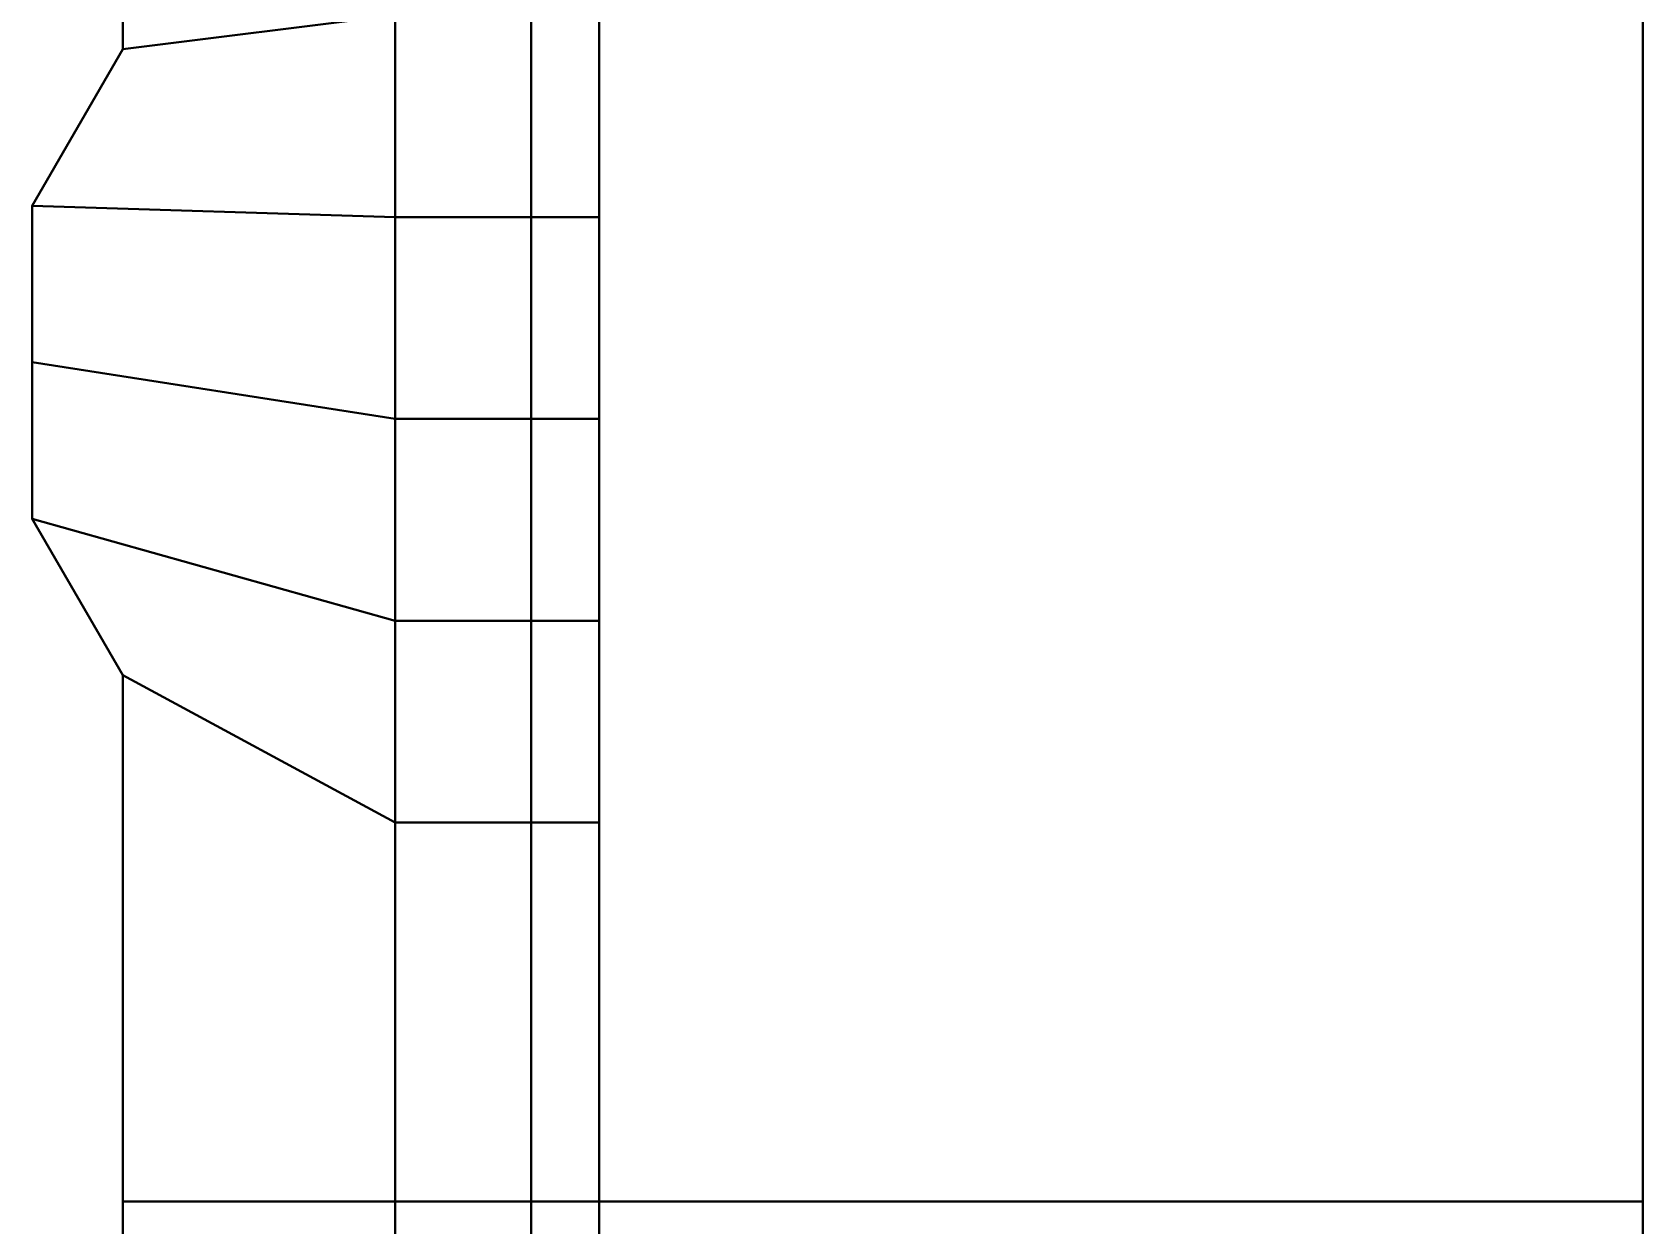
# Model space of a CAD drawing. Header units: millimetres. Extents: x -40.9 to 0, y -39.3 to 53.8.
# Drawn here: x -35.5 to 0, y -16.48 to 9.78 of the extents above; entities that cross this region are included whole.
import ezdxf

# ---------------------------------------------------------------- set-up
doc = ezdxf.new("R2010")
doc.units = ezdxf.units.MM
doc.layers.add('CUBE2', color=7, linetype='Continuous')
doc.styles.add('Annotative', font='arial.ttf')

msp = doc.modelspace()

# ---------------------------------------------------------------- hatches: boundary and pattern name
at = {"extrusion": (1, 0, 0)}
h = msp.add_hatch(color=256, dxfattribs=at)
h.dxf.hatch_style = 1
h.paths.add_polyline_path([(-39.253, 17.966), (-32.493, 17.966), (-32.493, 15.466), (-29.493, 15.466), (-29.493, 17.966), (-27.993, 17.966), (-27.993, 5.966), (-15.993, 5.966), (-15.993, -8.034), (31.007, -8.034), (31.007, 17.966), (32.507, 17.966), (32.507, 15.466), (35.507, 15.466), (35.507, 17.966), (53.767, 17.966), (53.767, -14.034), (-39.253, -14.034)])

# ---------------------------------------------------------------- linework, layer by layer
at = {"extrusion": (1, 0, 0), "elevation": 0}
msp.add_lwpolyline([(-39.253, 17.966), (-32.493, 17.966), (-32.493, 15.466), (-29.493, 15.466), (-29.493, 17.966), (-27.993, 17.966), (-27.993, 5.966), (-15.993, 5.966), (-15.993, -8.034), (31.007, -8.034), (31.007, 17.966), (32.507, 17.966), (32.507, 15.466), (35.507, 15.466), (35.507, 17.966), (53.767, 17.966), (53.767, -14.034), (-39.253, -14.034)], close=True, dxfattribs=at)
at = {"layer": 'CUBE2'}
for points, invisible_edges in [([(-27.5, 8.757, 17.966), (-27.5, 31.007, 17.966), (-33.5, 19.06, 17.966)], 14), ([(-27.5, 31.007, 15.466), (-27.5, 8.757, 15.466), (-24.5, 24.007, 15.466)], 14), ([(-27.5, 8.757, 17.966), (-27.5, 8.757, 15.466), (-27.5, 31.007, 17.966)], 3), ([(-27.5, 8.757, 15.466), (-27.5, 31.007, 15.466), (-27.5, 31.007, 17.966)], 12), ([(0, 31.007, -14.034), (0, -15.993, -14.034), (-23, 5.71, -14.034)], 14), ([(0, 31.007, -14.034), (-23, 5.71, -14.034), (-23, 10.16, -14.034)], 13), ([(-23, 10.41, -8.034), (-23, 6.66, -8.034), (0, 31.007, -8.034)], 14), ([(-23, 6.66, -8.034), (0, -15.993, -8.034), (0, 31.007, -8.034)], 13), ([(-27.5, 8.757, 15.466), (-24.5, -15.993, 15.466), (-24.5, 24.007, 15.466)], 13), ([(-23, 1.34, 17.966), (-23, 24.007, 17.966), (-24.5, 5.257, 17.966)], 14), ([(-23, 24.007, 17.966), (-24.5, 24.007, 17.966), (-24.5, 5.257, 17.966)], 12), ([(-24.5, -15.993, 15.466), (-24.5, 24.007, 15.466), (-24.5, 24.007, 15.466)], 12), ([(-24.5, -15.993, 15.466), (-24.5, 24.007, 15.466), (-24.5, -15.993, 15.466)], 1), ([(-24.5, 5.257, 17.966), (-24.5, 24.007, 17.966), (-24.5, 24.007, 15.466)], 12), ([(-24.5, 5.257, 17.966), (-24.5, 24.007, 15.466), (-24.5, -15.993, 15.466)], 13), ([(-23, 5.257, 5.966), (-23, 24.007, 5.966), (-23, 24.007, 15.466)], 12), ([(-23, 5.257, 5.966), (-23, 24.007, 15.466), (-23, -15.993, 15.466)], 13), ([(-23, 14.16, -8.034), (-23, 24.007, 5.966), (-23, 5.257, 5.966)], 13), ([(-23, -15.993, 15.466), (-23, 24.007, 15.466), (-23, 24.007, 15.466)], 12), ([(-23, 24.007, 15.466), (-23, 1.34, 15.466), (-23, -15.993, 15.466)], 12), ([(-23, -15.993, 15.466), (-23, -15.993, 15.466), (-23, 24.007, 15.466)], 14), ([(-23, 24.007, 17.966), (-23, 1.34, 17.966), (-23, 1.34, 15.466)], 12), ([(-23, 1.34, 15.466), (-23, 24.007, 15.466), (-23, 24.007, 17.966)], 12), ([(-27.5, 8.757, 17.966), (-33.5, 19.06, 17.966), (-33.5, 14.61, 17.966)], 13), ([(-33.5, 14.61, 17.966), (-33.5, 9.41, 17.966), (-27.5, 8.757, 17.966)], 14), ([(-33.5, 14.61, -14.034), (-27.5, 10.16, -14.034), (-33.5, 9.41, -14.034)], 1), ([(-33.5, 9.41, -14.034), (-33.5, 9.41, -10.034), (-33.5, 14.61, -10.034)], 12), ([(-33.5, 14.61, -10.034), (-33.5, 14.61, -14.034), (-33.5, 9.41, -14.034)], 12), ([(-33.5, 9.41, -10.034), (-33.5, 9.41, -6.034), (-33.5, 14.61, -6.034)], 12), ([(-33.5, 14.61, -6.034), (-33.5, 14.61, -10.034), (-33.5, 9.41, -10.034)], 12), ([(-33.5, 9.41, -2.034), (-33.5, 14.61, -2.034), (-33.5, 14.61, -6.034)], 12), ([(-33.5, 14.61, -6.034), (-33.5, 9.41, -6.034), (-33.5, 9.41, -2.034)], 12), ([(-33.5, 9.41, -2.034), (-33.5, 9.41, 1.966), (-33.5, 14.61, 1.966)], 12), ([(-33.5, 14.61, 1.966), (-33.5, 14.61, -2.034), (-33.5, 9.41, -2.034)], 12), ([(-33.5, 9.41, 1.966), (-33.5, 9.41, 5.966), (-33.5, 14.61, 5.966)], 12), ([(-33.5, 14.61, 5.966), (-33.5, 14.61, 1.966), (-33.5, 9.41, 1.966)], 12), ([(-33.5, 9.41, 9.966), (-33.5, 14.61, 9.966), (-33.5, 14.61, 5.966)], 12), ([(-33.5, 14.61, 5.966), (-33.5, 9.41, 5.966), (-33.5, 9.41, 9.966)], 12), ([(-33.5, 9.41, 9.966), (-33.5, 9.41, 13.966), (-33.5, 14.61, 13.966)], 12), ([(-33.5, 14.61, 13.966), (-33.5, 14.61, 9.966), (-33.5, 9.41, 9.966)], 12), ([(-33.5, 9.41, 13.966), (-33.5, 9.41, 17.966), (-33.5, 14.61, 17.966)], 12), ([(-33.5, 14.61, 17.966), (-33.5, 14.61, 13.966), (-33.5, 9.41, 13.966)], 12), ([(-23, 5.257, 5.966), (-23, 10.41, -8.034), (-23, 14.16, -8.034)], 13), ([(-23, 5.257, 5.966), (-23, 6.66, -8.034), (-23, 10.41, -8.034)], 13), ([(-33.5, 9.41, -14.034), (-27.5, 10.16, -14.034), (-27.5, 5.71, -14.034)], 12), ([(-27.5, 10.16, -14.034), (-24.5, 10.16, -14.034), (-24.5, 5.71, -14.034)], 12), ([(-27.5, 10.16, -14.034), (-24.5, 5.71, -14.034), (-27.5, 5.71, -14.034)], 1), ([(-24.5, 10.16, -14.034), (-23, 10.16, -14.034), (-23, 5.71, -14.034)], 12), ([(-24.5, 10.16, -14.034), (-23, 5.71, -14.034), (-24.5, 5.71, -14.034)], 1), ([(-27.5, 8.757, 17.966), (-33.5, 9.41, 17.966), (-35.5, 5.96, 17.966)], 13), ([(-33.5, 9.41, -14.034), (-27.5, 5.71, -14.034), (-35.5, 5.96, -14.034)], 1), ([(-35.5, 5.96, -10.034), (-33.5, 9.41, -10.034), (-33.5, 9.41, -14.034)], 12), ([(-33.5, 9.41, -14.034), (-35.5, 5.96, -14.034), (-35.5, 5.96, -10.034)], 12), ([(-35.5, 5.96, -6.034), (-33.5, 9.41, -6.034), (-33.5, 9.41, -10.034)], 12), ([(-33.5, 9.41, -10.034), (-35.5, 5.96, -10.034), (-35.5, 5.96, -6.034)], 12), ([(-35.5, 5.96, -6.034), (-35.5, 5.96, -2.034), (-33.5, 9.41, -2.034)], 12), ([(-33.5, 9.41, -2.034), (-33.5, 9.41, -6.034), (-35.5, 5.96, -6.034)], 12), ([(-35.5, 5.96, 1.966), (-33.5, 9.41, 1.966), (-33.5, 9.41, -2.034)], 12), ([(-33.5, 9.41, -2.034), (-35.5, 5.96, -2.034), (-35.5, 5.96, 1.966)], 12), ([(-35.5, 5.96, 1.966), (-35.5, 5.96, 5.966), (-33.5, 9.41, 5.966)], 12), ([(-33.5, 9.41, 5.966), (-33.5, 9.41, 1.966), (-35.5, 5.96, 1.966)], 12), ([(-35.5, 5.96, 5.966), (-35.5, 5.96, 9.966), (-33.5, 9.41, 9.966)], 12), ([(-33.5, 9.41, 9.966), (-33.5, 9.41, 5.966), (-35.5, 5.96, 5.966)], 12), ([(-35.5, 5.96, 13.966), (-33.5, 9.41, 13.966), (-33.5, 9.41, 9.966)], 12), ([(-33.5, 9.41, 9.966), (-35.5, 5.96, 9.966), (-35.5, 5.96, 13.966)], 12), ([(-35.5, 5.96, 17.966), (-33.5, 9.41, 17.966), (-33.5, 9.41, 13.966)], 12), ([(-33.5, 9.41, 13.966), (-35.5, 5.96, 13.966), (-35.5, 5.96, 17.966)], 12), ([(-35.5, 5.96, 17.966), (-35.5, 2.51, 17.966), (-27.5, 8.757, 17.966)], 14), ([(-35.5, 2.51, 17.966), (-33.5, -4.39, 17.966), (-27.5, 8.757, 17.966)], 15), ([(-33.5, -4.39, 17.966), (-27.5, -15.993, 17.966), (-27.5, 8.757, 17.966)], 13), ([(-27.5, 8.757, 15.466), (-27.5, -15.993, 15.466), (-24.5, -15.993, 15.466)], 12), ([(-27.5, 8.757, 17.966), (-27.5, -15.993, 17.966), (-27.5, -15.993, 15.466)], 12), ([(-27.5, 8.757, 17.966), (-27.5, -15.993, 15.466), (-27.5, 8.757, 15.466)], 13), ([(-23, 5.257, 5.966), (-23, 2.91, -8.034), (-23, 6.66, -8.034)], 13), ([(-23, 6.66, -8.034), (-23, 2.91, -8.034), (0, -15.993, -8.034)], 14), ([(-35.5, 2.51, -14.034), (-35.5, 5.96, -14.034), (-27.5, 5.71, -14.034)], 12), ([(-35.5, 2.51, -10.034), (-35.5, 5.96, -10.034), (-35.5, 5.96, -14.034)], 12), ([(-35.5, 5.96, -14.034), (-35.5, 2.51, -14.034), (-35.5, 2.51, -10.034)], 12), ([(-35.5, 2.51, -6.034), (-35.5, 5.96, -6.034), (-35.5, 5.96, -10.034)], 12), ([(-35.5, 5.96, -10.034), (-35.5, 2.51, -10.034), (-35.5, 2.51, -6.034)], 12), ([(-35.5, 2.51, -2.034), (-35.5, 5.96, -2.034), (-35.5, 5.96, -6.034)], 12), ([(-35.5, 5.96, -6.034), (-35.5, 2.51, -6.034), (-35.5, 2.51, -2.034)], 12), ([(-35.5, 2.51, -2.034), (-35.5, 2.51, 1.966), (-35.5, 5.96, 1.966)], 12), ([(-35.5, 5.96, 1.966), (-35.5, 5.96, -2.034), (-35.5, 2.51, -2.034)], 12), ([(-35.5, 2.51, 1.966), (-35.5, 2.51, 5.966), (-35.5, 5.96, 5.966)], 12), ([(-35.5, 5.96, 5.966), (-35.5, 5.96, 1.966), (-35.5, 2.51, 1.966)], 12), ([(-35.5, 2.51, 9.966), (-35.5, 5.96, 9.966), (-35.5, 5.96, 5.966)], 12), ([(-35.5, 5.96, 5.966), (-35.5, 2.51, 5.966), (-35.5, 2.51, 9.966)], 12), ([(-35.5, 2.51, 13.966), (-35.5, 5.96, 13.966), (-35.5, 5.96, 9.966)], 12), ([(-35.5, 5.96, 9.966), (-35.5, 2.51, 9.966), (-35.5, 2.51, 13.966)], 12), ([(-35.5, 2.51, 17.966), (-35.5, 5.96, 17.966), (-35.5, 5.96, 13.966)], 12), ([(-35.5, 5.96, 13.966), (-35.5, 2.51, 13.966), (-35.5, 2.51, 17.966)], 12), ([(-27.5, 5.71, -14.034), (-27.5, 1.26, -14.034), (-35.5, 2.51, -14.034)], 12), ([(-27.5, 5.71, -14.034), (-24.5, 5.71, -14.034), (-24.5, 1.26, -14.034)], 12), ([(-27.5, 5.71, -14.034), (-24.5, 1.26, -14.034), (-27.5, 1.26, -14.034)], 1), ([(-24.5, 5.71, -14.034), (-23, 5.71, -14.034), (-23, 1.26, -14.034)], 12), ([(-24.5, 5.71, -14.034), (-23, 1.26, -14.034), (-24.5, 1.26, -14.034)], 1), ([(0, -15.993, -14.034), (-23, 1.26, -14.034), (-23, 5.71, -14.034)], 13), ([(-23, 1.34, 17.966), (-24.5, 5.257, 17.966), (-24.5, -15.993, 17.966)], 13), ([(-24.5, -15.993, 17.966), (-24.5, 5.257, 17.966), (-24.5, -15.993, 15.466)], 2), ([(-23, 5.257, 5.966), (-23, -15.993, 15.466), (-23, -15.993, 5.966)], 1), ([(-23, 5.257, 5.966), (-23, -15.993, 5.966), (-23, -4.59, -8.034)], 14), ([(-23, 5.257, 5.966), (-23, -4.59, -8.034), (-23, -0.84, -8.034)], 13), ([(-23, 5.257, 5.966), (-23, -0.84, -8.034), (-23, 2.91, -8.034)], 13), ([(-23, 2.91, -8.034), (-23, -0.84, -8.034), (0, -15.993, -8.034)], 14), ([(-35.5, 2.51, 17.966), (-35.5, -0.94, 17.966), (-33.5, -4.39, 17.966)], 12), ([(-35.5, -0.94, -14.034), (-35.5, 2.51, -14.034), (-27.5, 1.26, -14.034)], 12), ([(-35.5, -0.94, -10.034), (-35.5, 2.51, -10.034), (-35.5, 2.51, -14.034)], 12), ([(-35.5, 2.51, -14.034), (-35.5, -0.94, -14.034), (-35.5, -0.94, -10.034)], 12), ([(-35.5, -0.94, -6.034), (-35.5, 2.51, -6.034), (-35.5, 2.51, -10.034)], 12), ([(-35.5, 2.51, -10.034), (-35.5, -0.94, -10.034), (-35.5, -0.94, -6.034)], 12), ([(-35.5, -0.94, -2.034), (-35.5, 2.51, -2.034), (-35.5, 2.51, -6.034)], 12), ([(-35.5, 2.51, -6.034), (-35.5, -0.94, -6.034), (-35.5, -0.94, -2.034)], 12), ([(-35.5, -0.94, 1.966), (-35.5, 2.51, 1.966), (-35.5, 2.51, -2.034)], 12), ([(-35.5, 2.51, -2.034), (-35.5, -0.94, -2.034), (-35.5, -0.94, 1.966)], 12), ([(-35.5, -0.94, 1.966), (-35.5, -0.94, 5.966), (-35.5, 2.51, 5.966)], 12), ([(-35.5, 2.51, 5.966), (-35.5, 2.51, 1.966), (-35.5, -0.94, 1.966)], 12), ([(-35.5, -0.94, 9.966), (-35.5, 2.51, 9.966), (-35.5, 2.51, 5.966)], 12), ([(-35.5, 2.51, 5.966), (-35.5, -0.94, 5.966), (-35.5, -0.94, 9.966)], 12), ([(-35.5, -0.94, 13.966), (-35.5, 2.51, 13.966), (-35.5, 2.51, 9.966)], 12), ([(-35.5, 2.51, 9.966), (-35.5, -0.94, 9.966), (-35.5, -0.94, 13.966)], 12), ([(-35.5, -0.94, 17.966), (-35.5, 2.51, 17.966), (-35.5, 2.51, 13.966)], 12), ([(-35.5, 2.51, 13.966), (-35.5, -0.94, 13.966), (-35.5, -0.94, 17.966)], 12), ([(-27.5, 1.26, -14.034), (-27.5, -3.19, -14.034), (-35.5, -0.94, -14.034)], 12), ([(-27.5, 1.26, -14.034), (-24.5, 1.26, -14.034), (-24.5, -3.19, -14.034)], 12), ([(-27.5, 1.26, -14.034), (-24.5, -3.19, -14.034), (-27.5, -3.19, -14.034)], 1), ([(-23, -15.993, 17.966), (-23, 1.34, 17.966), (-24.5, -15.993, 17.966)], 2), ([(-24.5, 1.26, -14.034), (-23, 1.26, -14.034), (-23, -3.19, -14.034)], 12), ([(-24.5, 1.26, -14.034), (-23, -3.19, -14.034), (-24.5, -3.19, -14.034)], 1), ([(-23, 1.34, 17.966), (-23, -15.993, 17.966), (-23, -15.993, 15.466)], 12), ([(-23, -15.993, 15.466), (-23, 1.34, 15.466), (-23, 1.34, 17.966)], 12), ([(0, -15.993, -14.034), (-23, -3.19, -14.034), (-23, 1.26, -14.034)], 13), ([(-33.5, -4.39, -14.034), (-35.5, -0.94, -14.034), (-27.5, -3.19, -14.034)], 12), ([(-33.5, -4.39, -10.034), (-35.5, -0.94, -10.034), (-35.5, -0.94, -14.034)], 12), ([(-35.5, -0.94, -14.034), (-33.5, -4.39, -14.034), (-33.5, -4.39, -10.034)], 12), ([(-33.5, -4.39, -6.034), (-35.5, -0.94, -6.034), (-35.5, -0.94, -10.034)], 12), ([(-35.5, -0.94, -10.034), (-33.5, -4.39, -10.034), (-33.5, -4.39, -6.034)], 12), ([(-33.5, -4.39, -2.034), (-35.5, -0.94, -2.034), (-35.5, -0.94, -6.034)], 12), ([(-35.5, -0.94, -6.034), (-33.5, -4.39, -6.034), (-33.5, -4.39, -2.034)], 12), ([(-33.5, -4.39, -2.034), (-33.5, -4.39, 1.966), (-35.5, -0.94, 1.966)], 12), ([(-35.5, -0.94, 1.966), (-35.5, -0.94, -2.034), (-33.5, -4.39, -2.034)], 12), ([(-33.5, -4.39, 1.966), (-33.5, -4.39, 5.966), (-35.5, -0.94, 5.966)], 12), ([(-35.5, -0.94, 5.966), (-35.5, -0.94, 1.966), (-33.5, -4.39, 1.966)], 12), ([(-33.5, -4.39, 9.966), (-35.5, -0.94, 9.966), (-35.5, -0.94, 5.966)], 12), ([(-35.5, -0.94, 5.966), (-33.5, -4.39, 5.966), (-33.5, -4.39, 9.966)], 12), ([(-33.5, -4.39, 13.966), (-35.5, -0.94, 13.966), (-35.5, -0.94, 9.966)], 12), ([(-35.5, -0.94, 9.966), (-33.5, -4.39, 9.966), (-33.5, -4.39, 13.966)], 12), ([(-33.5, -4.39, 17.966), (-35.5, -0.94, 17.966), (-35.5, -0.94, 13.966)], 12), ([(-35.5, -0.94, 13.966), (-33.5, -4.39, 13.966), (-33.5, -4.39, 17.966)], 12), ([(0, -15.993, -8.034), (-23, -0.84, -8.034), (-23, -4.59, -8.034)], 13), ([(-27.5, -3.19, -14.034), (-27.5, -7.64, -14.034), (-33.5, -4.39, -14.034)], 12), ([(-27.5, -3.19, -14.034), (-24.5, -3.19, -14.034), (-24.5, -7.64, -14.034)], 12), ([(-27.5, -3.19, -14.034), (-24.5, -7.64, -14.034), (-27.5, -7.64, -14.034)], 1), ([(-24.5, -3.19, -14.034), (-23, -3.19, -14.034), (-23, -7.64, -14.034)], 12), ([(-24.5, -3.19, -14.034), (-23, -7.64, -14.034), (-24.5, -7.64, -14.034)], 1), ([(0, -15.993, -14.034), (-23, -7.64, -14.034), (-23, -3.19, -14.034)], 13), ([(-33.5, -4.39, 17.966), (-33.5, -15.993, 17.966), (-27.5, -15.993, 17.966)], 12), ([(-33.5, -15.993, -14.034), (-33.5, -4.39, -14.034), (-27.5, -7.64, -14.034)], 12), ([(-33.5, -15.993, -10.034), (-33.5, -4.39, -10.034), (-33.5, -15.993, -14.034)], 2), ([(-33.5, -4.39, -10.034), (-33.5, -4.39, -14.034), (-33.5, -15.993, -14.034)], 12), ([(-33.5, -15.993, -6.034), (-33.5, -4.39, -6.034), (-33.5, -15.993, -10.034)], 2), ([(-33.5, -4.39, -6.034), (-33.5, -4.39, -10.034), (-33.5, -15.993, -10.034)], 12), ([(-33.5, -15.993, -2.034), (-33.5, -4.39, -2.034), (-33.5, -15.993, -6.034)], 2), ([(-33.5, -4.39, -2.034), (-33.5, -4.39, -6.034), (-33.5, -15.993, -6.034)], 12), ([(-33.5, -15.993, 1.966), (-33.5, -4.39, 1.966), (-33.5, -15.993, -2.034)], 2), ([(-33.5, -4.39, 1.966), (-33.5, -4.39, -2.034), (-33.5, -15.993, -2.034)], 12), ([(-33.5, -15.993, 5.966), (-33.5, -4.39, 5.966), (-33.5, -15.993, 1.966)], 2), ([(-33.5, -4.39, 5.966), (-33.5, -4.39, 1.966), (-33.5, -15.993, 1.966)], 12), ([(-33.5, -15.993, 9.966), (-33.5, -4.39, 9.966), (-33.5, -15.993, 5.966)], 2), ([(-33.5, -4.39, 9.966), (-33.5, -4.39, 5.966), (-33.5, -15.993, 5.966)], 12), ([(-33.5, -15.993, 13.966), (-33.5, -4.39, 13.966), (-33.5, -15.993, 9.966)], 2), ([(-33.5, -4.39, 13.966), (-33.5, -4.39, 9.966), (-33.5, -15.993, 9.966)], 12), ([(-33.5, -15.993, 17.966), (-33.5, -4.39, 17.966), (-33.5, -15.993, 13.966)], 2), ([(-33.5, -4.39, 17.966), (-33.5, -4.39, 13.966), (-33.5, -15.993, 13.966)], 12), ([(-23, -15.993, 5.966), (-23, -8.34, -8.034), (-23, -4.59, -8.034)], 13), ([(-23, -4.59, -8.034), (-23, -8.34, -8.034), (0, -15.993, -8.034)], 14), ([(-33.5, -15.993, -14.034), (-27.5, -7.64, -14.034), (-27.5, -15.993, -14.034)], 1), ([(-27.5, -15.993, -14.034), (-27.5, -7.64, -14.034), (-24.5, -7.64, -14.034)], 12), ([(-27.5, -15.993, -14.034), (-24.5, -7.64, -14.034), (-24.5, -15.993, -14.034)], 1), ([(-24.5, -15.993, -14.034), (-24.5, -7.64, -14.034), (-23, -7.64, -14.034)], 12), ([(-24.5, -15.993, -14.034), (-23, -7.64, -14.034), (-23, -15.993, -14.034)], 1), ([(0, -15.993, -14.034), (-23, -15.993, -14.034), (-23, -7.64, -14.034)], 12), ([(-23, -15.993, 5.966), (-23, -15.993, -8.034), (-23, -8.34, -8.034)], 12), ([(-23, -8.34, -8.034), (-23, -15.993, -8.034), (0, -15.993, -8.034)], 12), ([(-33.5, -27.993, 17.966), (-27.5, -27.993, 17.966), (-27.5, -15.993, 17.966)], 12), ([(-27.5, -15.993, 17.966), (-33.5, -15.993, 17.966), (-33.5, -27.993, 17.966)], 12), ([(-33.5, -15.993, -14.034), (-27.5, -15.993, -14.034), (-27.5, -27.993, -14.034)], 12), ([(-33.5, -15.993, -14.034), (-27.5, -27.993, -14.034), (-33.5, -27.993, -14.034)], 1), ([(-33.5, -27.993, -10.034), (-33.5, -15.993, -10.034), (-33.5, -15.993, -14.034)], 12), ([(-33.5, -15.993, -14.034), (-33.5, -27.993, -14.034), (-33.5, -27.993, -10.034)], 12), ([(-33.5, -27.993, -6.034), (-33.5, -15.993, -6.034), (-33.5, -15.993, -10.034)], 12), ([(-33.5, -15.993, -10.034), (-33.5, -27.993, -10.034), (-33.5, -27.993, -6.034)], 12), ([(-33.5, -27.993, -6.034), (-33.5, -27.993, -2.034), (-33.5, -15.993, -2.034)], 12), ([(-33.5, -15.993, -2.034), (-33.5, -15.993, -6.034), (-33.5, -27.993, -6.034)], 12), ([(-33.5, -27.993, -2.034), (-33.5, -27.993, 1.966), (-33.5, -15.993, 1.966)], 12), ([(-33.5, -15.993, 1.966), (-33.5, -15.993, -2.034), (-33.5, -27.993, -2.034)], 12), ([(-33.5, -27.993, 1.966), (-33.5, -27.993, 5.966), (-33.5, -15.993, 5.966)], 12), ([(-33.5, -15.993, 5.966), (-33.5, -15.993, 1.966), (-33.5, -27.993, 1.966)], 12), ([(-33.5, -27.993, 5.966), (-33.5, -27.993, 9.966), (-33.5, -15.993, 9.966)], 12), ([(-33.5, -15.993, 9.966), (-33.5, -15.993, 5.966), (-33.5, -27.993, 5.966)], 12), ([(-33.5, -27.993, 13.966), (-33.5, -15.993, 13.966), (-33.5, -15.993, 9.966)], 12), ([(-33.5, -15.993, 9.966), (-33.5, -27.993, 9.966), (-33.5, -27.993, 13.966)], 12), ([(-33.5, -27.993, 17.966), (-33.5, -15.993, 17.966), (-33.5, -15.993, 13.966)], 12), ([(-33.5, -15.993, 13.966), (-33.5, -27.993, 13.966), (-33.5, -27.993, 17.966)], 12), ([(-27.5, -27.993, 15.466), (-24.5, -27.993, 15.466), (-24.5, -15.993, 15.466)], 12), ([(-24.5, -15.993, 15.466), (-27.5, -15.993, 15.466), (-27.5, -27.993, 15.466)], 12), ([(-27.5, -15.993, -14.034), (-24.5, -15.993, -14.034), (-24.5, -27.993, -14.034)], 12), ([(-27.5, -15.993, -14.034), (-24.5, -27.993, -14.034), (-27.5, -27.993, -14.034)], 1), ([(-27.5, -27.993, 17.966), (-27.5, -27.993, 15.466), (-27.5, -15.993, 17.966)], 2), ([(-27.5, -27.993, 15.466), (-27.5, -15.993, 15.466), (-27.5, -15.993, 17.966)], 12), ([(-24.5, -15.993, -14.034), (-23, -15.993, -14.034), (-23, -27.993, -14.034)], 12), ([(-24.5, -15.993, -14.034), (-23, -27.993, -14.034), (-24.5, -27.993, -14.034)], 1), ([(-24.5, -15.993, 15.466), (-24.5, -27.993, 15.466), (-24.5, -27.993, 15.466)], 12), ([(-24.5, -27.993, 15.466), (-24.5, -20.993, 15.466), (-24.5, -15.993, 15.466)], 14), ([(-24.5, -20.993, 15.466), (-24.5, -15.993, 15.466), (-24.5, -15.993, 15.466)], 12), ([(-24.5, -20.993, 17.966), (-23, -20.993, 17.966), (-23, -15.993, 17.966)], 12), ([(-23, -15.993, 17.966), (-24.5, -15.993, 17.966), (-24.5, -20.993, 17.966)], 12), ([(-24.5, -20.993, 17.966), (-24.5, -15.993, 17.966), (-24.5, -15.993, 15.466)], 12), ([(-24.5, -15.993, 15.466), (-24.5, -20.993, 15.466), (-24.5, -20.993, 17.966)], 12), ([(-23, -15.993, -14.034), (0, -27.993, -14.034), (-23, -27.993, -14.034)], 1), ([(0, -15.993, 5.966), (0, -15.993, -8.034), (-23, -15.993, 5.966)], 2), ([(0, -15.993, -8.034), (-23, -15.993, -8.034), (-23, -15.993, 5.966)], 12), ([(-23, -20.993, 15.466), (-23, -20.993, 15.466), (-23, -15.993, 15.466)], 2), ([(-23, -20.993, 15.466), (-23, -15.993, 15.466), (-23, -15.993, 15.466)], 12), ([(-23, -15.993, 15.466), (-23, -20.993, 15.466), (-23, -20.993, 5.966)], 12), ([(-23, -20.993, 5.966), (-23, -15.993, 5.966), (-23, -15.993, 15.466)], 12), ([(-23, -15.993, 17.966), (-23, -20.993, 17.966), (-23, -20.993, 15.466)], 12), ([(-23, -20.993, 15.466), (-23, -15.993, 15.466), (-23, -15.993, 17.966)], 12), ([(-11.5, -27.993, 5.966), (0, -15.993, 5.966), (-23, -15.993, 5.966)], 13), ([(-11.5, -27.993, 5.966), (-23, -15.993, 5.966), (-23, -20.993, 5.966)], 13), ([(0, -15.993, 5.966), (-11.5, -27.993, 5.966), (-5.75, -27.993, 5.966)], 13), ([(-5.75, -27.993, 5.966), (0, -27.993, 5.966), (0, -15.993, 5.966)], 12), ([(0, -15.993, -14.034), (0, -15.993, -14.034), (0, -27.993, -14.034)], 12)]:
    msp.add_3dface(points, dxfattribs=dict(at, invisible_edges=invisible_edges))

# ---------------------------------------------------------------- texts
at = {"extrusion": (1, 0, 0), "insert": (-35.5, -39.861, 59.921), "char_height": 10, "attachment_point": 1, "text_direction": (0, 1, 0), "style": 'Annotative'}
msp.add_mtext_dynamic_manual_height_columns('SEZIONE 1', width=83.04685, gutter_width=12.5, heights=[0], dxfattribs=at)

doc.saveas('drawing.dxf')
